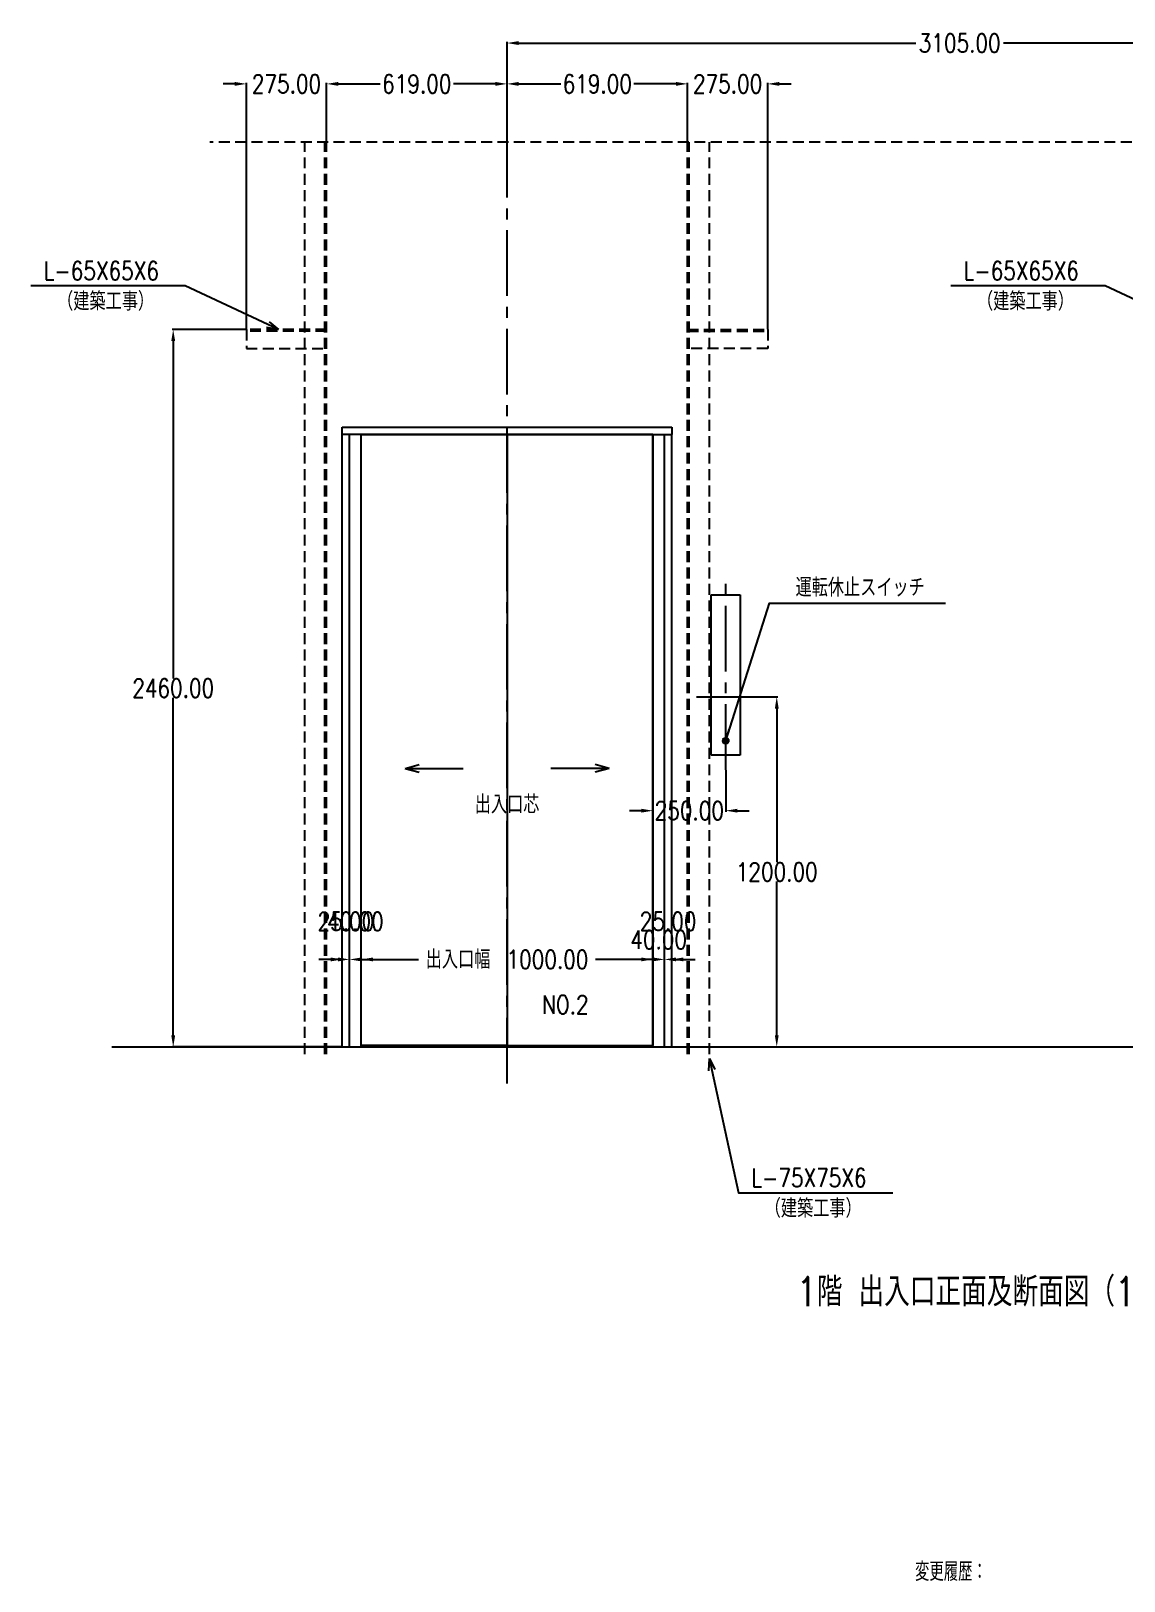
# Model space of a CAD drawing. Extents: x 674 to 16376, y 361 to 10916.
# Drawn here: x 684 to 4433, y 601 to 5916 of the extents above; entities that cross this region are included whole.
import ezdxf
from ezdxf.enums import TextEntityAlignment as Align

# ---------------------------------------------------------------- set-up
doc = ezdxf.new("R2010")
doc.units = 0
doc.header["$LTSCALE"] = 300
doc.header["$MEASUREMENT"] = 0
doc.linetypes.add('CENTER2', pattern=[1.125, 0.75, -0.125, 0.125, -0.125])
doc.linetypes.add('HIDDEN2', pattern=[0.1875, 0.125, -0.0625])
doc.layers.get('0').update_dxf_attribs({"linetype": 'CONTINUOUS'})
doc.layers.get('DEFPOINTS').update_dxf_attribs({"color": 8, "linetype": 'CONTINUOUS'})
for name, color, linetype in [('ZZ-BUILD-FF', 3, 'CONTINUOUS'), ('ZZ-CENT', 7, 'CENTER2'), ('ZZ-COMMENT', 6, 'CONTINUOUS'), ('ZZ-COMMENT-STL', 6, 'CONTINUOUS'), ('ZZ-DIM-COM1', 6, 'CONTINUOUS'), ('ZZ-DIM-COM2', 7, 'CONTINUOUS'), ('ZZ-HIDN', 2, 'HIDDEN2'), ('ZZ-KIKI-ALL', 7, 'CONTINUOUS'), ('ZZ-OBJE', 3, 'CONTINUOUS'), ('ZZ-TITLE', 4, 'CONTINUOUS')]:
    doc.layers.add(name, color=color, linetype=linetype)
doc.styles.add('KANSIM', font='SIMPLEX.shx', dxfattribs={"width": 0.7, "bigfont": 'extfont2.shx'})
doc.styles.add('MITOH', font='romans.shx', dxfattribs={"width": 0.8, "bigfont": 'extfont.shx'})
doc.dimstyles.get("Standard").update_dxf_attribs({"dimtxt": 0.18, "dimasz": 0.18, "dimexe": 0.18, "dimexo": 0.0625, "dimgap": 0.09, "dimtad": 0, "dimtih": 1, "dimtoh": 1, "dimzin": 0, "dimdsep": 46, "dimtxsty": 'MITOH', "dimcen": 0.09, "dimadec": 0, "dimazin": 0, "dimtfac": 1, "dimtofl": 0, "dimtmove": 2, "dimatfit": 3, "dimfxl": 1, "dimtolj": 1, "dimarcsym": 0})

# ---------------------------------------------------------------- blocks, each defined once
blk = doc.blocks.new('*U765')
at = {"layer": 'ZZ-COMMENT-STL', "style": 'MITOH', "width": 0.8}
for s, p in [('L-65X65X6', (632.1, 4643)), ('（建築工事）', (678.2, 4538))]:
    blk.add_text(s, height=63, dxfattribs=at).set_placement(p)
blk = doc.blocks.new('_OPEN30')
at = {"color": 0, "linetype": 'ByBlock'}
for p, q in [((-1, 0.27), (0, 0)), ((0, 0), (-1, -0.27)), ((0, 0), (-1, 0))]:
    blk.add_line(p, q, dxfattribs=at)
blk = doc.blocks.new('*U766')
at = {"layer": 'ZZ-COMMENT-STL'}
blk.add_lwpolyline([(1401.1, 4490), (1117.3, 4623), (1097.3, 4623)], dxfattribs=at)
at = {"layer": 'ZZ-COMMENT-STL', "xscale": 40, "yscale": 40, "zscale": 40, "rotation": 334.8851651138555}
blk.add_blockref('_OPEN30', (1437.3, 4473), dxfattribs=at)
blk = doc.blocks.new('*U767')
at = {"layer": 'ZZ-COMMENT', "style": 'MITOH', "width": 0.8}
blk.add_text(' 運転休止スイッチ', height=63, dxfattribs=at).set_placement((3176.2, 3557))
blk = doc.blocks.new('DOTSMALL')
at = {"color": 0, "linetype": 'ByBlock'}
blk.add_line((0, 0), (-1, 0), dxfattribs=at)
for radius in [0.25, 0.17, 0.09]:
    blk.add_circle((0, 0), radius, dxfattribs=at)
blk = doc.blocks.new('*U768')
at = {"layer": 'ZZ-COMMENT'}
blk.add_lwpolyline([(2971.3, 3063), (3121.3, 3535), (3131.3, 3535)], dxfattribs=at)
at = {"layer": 'ZZ-COMMENT', "xscale": 40, "yscale": 40, "zscale": 40, "rotation": 252.3699197811811}
blk.add_blockref('DOTSMALL', (2971.3, 3063), dxfattribs=at)
blk = doc.blocks.new('*U771')
at = {"layer": 'ZZ-COMMENT-STL', "style": 'MITOH', "width": 0.8}
for s, p in [('L-65X65X6', (3787.1, 4643)), ('（建築工事）', (3833.2, 4538))]:
    blk.add_text(s, height=63, dxfattribs=at).set_placement(p)
blk = doc.blocks.new('*U772')
at = {"layer": 'ZZ-COMMENT-STL'}
blk.add_lwpolyline([(4556.1, 4490), (4272.3, 4623), (4252.3, 4623)], dxfattribs=at)
at = {"layer": 'ZZ-COMMENT-STL', "xscale": 40, "yscale": 40, "zscale": 40, "rotation": 334.8851651138555}
blk.add_blockref('_OPEN30', (4592.3, 4473), dxfattribs=at)
blk = doc.blocks.new('*D947')
at = {"layer": 'DEFPOINTS', "color": 0, "transparency": 16777216}
for p in [(3166.5, 3632.4), (3241.5, 3632.4), (3166.5, 2432.4)]:
    blk.add_point(p, dxfattribs=at)
at = {"layer": 'ZZ-DIM-COM1', "color": 0, "lineweight": -2, "transparency": 16777216}
for p, q in [((3167.8, 3632.4), (3245.1, 3632.4)), ((3241.5, 3592.4), (3241.5, 3065.7)), ((3241.5, 2472.4), (3241.5, 2999.1)), ((3167.8, 2432.4), (3245.1, 2432.4))]:
    blk.add_line(p, q, dxfattribs=at)
at = {"layer": 'ZZ-DIM-COM1', "color": 0, "transparency": 16777216}
for points in [[(3234.9, 3592.4), (3248.2, 3592.4), (3241.5, 3632.4)], [(3234.9, 2472.4), (3248.2, 2472.4), (3241.5, 2432.4)]]:
    blk.add_solid(points, dxfattribs=at)
at = {"layer": 'ZZ-DIM-COM1', "color": 0, "transparency": 16777216, "insert": (3241.5, 3032.4), "char_height": 63, "attachment_point": 5, "style": 'MITOH'}
blk.add_mtext('\\A1;1200.00', dxfattribs=at)
blk = doc.blocks.new('*D948')
at = {"layer": 'DEFPOINTS', "color": 0, "transparency": 16777216}
for p in [(1171.5, 4892.4), (1422.5, 4892.4), (1751.5, 2432.4)]:
    blk.add_point(p, dxfattribs=at)
at = {"layer": 'ZZ-DIM-COM2', "color": 0, "lineweight": -2, "transparency": 16777216}
for p, q in [((1421.3, 4892.4), (1167.9, 4892.4)), ((1171.5, 4852.4), (1171.5, 3695.7)), ((1171.5, 2472.4), (1171.5, 3629.1)), ((1750.3, 2432.4), (1167.9, 2432.4))]:
    blk.add_line(p, q, dxfattribs=at)
at = {"layer": 'ZZ-DIM-COM2', "color": 0, "transparency": 16777216}
for points in [[(1164.9, 4852.4), (1178.2, 4852.4), (1171.5, 4892.4)], [(1164.9, 2472.4), (1178.2, 2472.4), (1171.5, 2432.4)]]:
    blk.add_solid(points, dxfattribs=at)
at = {"layer": 'ZZ-DIM-COM2', "color": 0, "transparency": 16777216, "insert": (1171.5, 3662.4), "char_height": 63, "attachment_point": 5, "style": 'MITOH'}
blk.add_mtext('\\A1;2460.00', dxfattribs=at)
blk = doc.blocks.new('*D949')
at = {"layer": 'DEFPOINTS', "color": 0, "transparency": 16777216}
for p in [(1751.5, 2732.4), (1751.5, 2732.4), (1776.5, 2732.4)]:
    blk.add_point(p, dxfattribs=at)
at = {"layer": 'ZZ-DIM-COM2', "color": 0, "lineweight": -2, "transparency": 16777216}
for p, q in [((1711.5, 2732.4), (1671.5, 2732.4)), ((1751.5, 2733.6), (1751.5, 2736)), ((1776.5, 2733.6), (1776.5, 2736)), ((1816.5, 2732.4), (1856.5, 2732.4))]:
    blk.add_line(p, q, dxfattribs=at)
at = {"layer": 'ZZ-DIM-COM2', "color": 0, "transparency": 16777216}
for points in [[(1711.5, 2739), (1711.5, 2725.7), (1751.5, 2732.4)], [(1816.5, 2739), (1816.5, 2725.7), (1776.5, 2732.4)]]:
    blk.add_solid(points, dxfattribs=at)
at = {"layer": 'ZZ-DIM-COM2', "color": 0, "transparency": 16777216, "insert": (1764, 2862.9), "char_height": 63, "attachment_point": 5, "style": 'MITOH'}
blk.add_mtext('\\A1;25.00', dxfattribs=at)
blk = doc.blocks.new('*D950')
at = {"layer": 'DEFPOINTS', "color": 0, "transparency": 16777216}
for p in [(1776.5, 2732.4), (1816.5, 2732.4), (1816.5, 2727.4)]:
    blk.add_point(p, dxfattribs=at)
at = {"layer": 'ZZ-DIM-COM2', "color": 0, "lineweight": -2, "transparency": 16777216}
for p, q in [((1736.5, 2732.4), (1696.5, 2732.4)), ((1776.5, 2733.6), (1776.5, 2736)), ((1816.5, 2728.6), (1816.5, 2736)), ((1856.5, 2732.4), (1896.5, 2732.4))]:
    blk.add_line(p, q, dxfattribs=at)
at = {"layer": 'ZZ-DIM-COM2', "color": 0, "transparency": 16777216}
for points in [[(1736.5, 2739), (1736.5, 2725.7), (1776.5, 2732.4)], [(1856.5, 2739), (1856.5, 2725.7), (1816.5, 2732.4)]]:
    blk.add_solid(points, dxfattribs=at)
at = {"layer": 'ZZ-DIM-COM2', "color": 0, "transparency": 16777216, "insert": (1796.5, 2862.9), "char_height": 63, "attachment_point": 5, "style": 'MITOH'}
blk.add_mtext('\\A1;40.00', dxfattribs=at)
blk = doc.blocks.new('*D951')
at = {"layer": 'DEFPOINTS', "color": 0, "transparency": 16777216}
for p in [(1816.5, 2727.4), (2816.5, 2732.4), (2816.5, 2727.4)]:
    blk.add_point(p, dxfattribs=at)
at = {"layer": 'ZZ-DIM-COM1', "color": 0, "lineweight": -2, "transparency": 16777216}
for p, q in [((1816.5, 2728.6), (1816.5, 2736)), ((1856.5, 2732.4), (2012.8, 2732.4)), ((2776.5, 2732.4), (2620.3, 2732.4)), ((2816.5, 2728.6), (2816.5, 2736))]:
    blk.add_line(p, q, dxfattribs=at)
at = {"layer": 'ZZ-DIM-COM1', "color": 0, "transparency": 16777216}
for points in [[(1856.5, 2739), (1856.5, 2725.7), (1816.5, 2732.4)], [(2776.5, 2739), (2776.5, 2725.7), (2816.5, 2732.4)]]:
    blk.add_solid(points, dxfattribs=at)
at = {"layer": 'ZZ-DIM-COM1', "color": 0, "transparency": 16777216, "insert": (2316.5, 2732.4), "char_height": 63, "attachment_point": 5, "style": 'MITOH'}
blk.add_mtext('\\A1;出入口幅\u30001000.00', dxfattribs=at)
blk = doc.blocks.new('*D952')
at = {"layer": 'DEFPOINTS', "color": 0, "transparency": 16777216}
for p in [(2816.5, 2727.4), (2856.5, 2732.4), (2856.5, 2732.4)]:
    blk.add_point(p, dxfattribs=at)
at = {"layer": 'ZZ-DIM-COM2', "color": 0, "lineweight": -2, "transparency": 16777216}
for p, q in [((2776.5, 2732.4), (2736.5, 2732.4)), ((2816.5, 2728.6), (2816.5, 2736)), ((2856.5, 2733.6), (2856.5, 2736)), ((2896.5, 2732.4), (2936.5, 2732.4))]:
    blk.add_line(p, q, dxfattribs=at)
at = {"layer": 'ZZ-DIM-COM2', "color": 0, "transparency": 16777216}
for points in [[(2776.5, 2739), (2776.5, 2725.7), (2816.5, 2732.4)], [(2896.5, 2739), (2896.5, 2725.7), (2856.5, 2732.4)]]:
    blk.add_solid(points, dxfattribs=at)
at = {"layer": 'ZZ-DIM-COM2', "color": 0, "transparency": 16777216, "insert": (2836.5, 2799.9), "char_height": 63, "attachment_point": 5, "style": 'MITOH'}
blk.add_mtext('\\A1;40.00', dxfattribs=at)
blk = doc.blocks.new('*D953')
at = {"layer": 'DEFPOINTS', "color": 0, "transparency": 16777216}
for p in [(2856.5, 2732.4), (2881.5, 2732.4), (2881.5, 2732.4)]:
    blk.add_point(p, dxfattribs=at)
at = {"layer": 'ZZ-DIM-COM2', "color": 0, "lineweight": -2, "transparency": 16777216}
for p, q in [((2816.5, 2732.4), (2776.5, 2732.4)), ((2856.5, 2733.6), (2856.5, 2736)), ((2881.5, 2733.6), (2881.5, 2736)), ((2921.5, 2732.4), (2961.5, 2732.4))]:
    blk.add_line(p, q, dxfattribs=at)
at = {"layer": 'ZZ-DIM-COM2', "color": 0, "transparency": 16777216}
for points in [[(2816.5, 2739), (2816.5, 2725.7), (2856.5, 2732.4)], [(2921.5, 2739), (2921.5, 2725.7), (2881.5, 2732.4)]]:
    blk.add_solid(points, dxfattribs=at)
at = {"layer": 'ZZ-DIM-COM2', "color": 0, "transparency": 16777216, "insert": (2869, 2862.9), "char_height": 63, "attachment_point": 5, "style": 'MITOH'}
blk.add_mtext('\\A1;25.00', dxfattribs=at)
blk = doc.blocks.new('*D954')
at = {"layer": 'DEFPOINTS', "color": 0, "transparency": 16777216}
for p in [(1697.5, 5734.4), (1697.5, 5534.4), (1422.5, 4892.4)]:
    blk.add_point(p, dxfattribs=at)
at = {"layer": 'ZZ-DIM-COM2', "color": 0, "lineweight": -2, "transparency": 16777216}
for p, q in [((1382.5, 5734.4), (1342.5, 5734.4)), ((1422.5, 4893.6), (1422.5, 5738)), ((1697.5, 5535.6), (1697.5, 5738)), ((1737.5, 5734.4), (1777.5, 5734.4))]:
    blk.add_line(p, q, dxfattribs=at)
at = {"layer": 'ZZ-DIM-COM2', "color": 0, "transparency": 16777216}
for points in [[(1382.5, 5741), (1382.5, 5727.7), (1422.5, 5734.4)], [(1737.5, 5741), (1737.5, 5727.7), (1697.5, 5734.4)]]:
    blk.add_solid(points, dxfattribs=at)
at = {"layer": 'ZZ-DIM-COM2', "color": 0, "transparency": 16777216, "insert": (1560, 5734.4), "char_height": 63, "attachment_point": 5, "style": 'MITOH'}
blk.add_mtext('\\A1;275.00', dxfattribs=at)
blk = doc.blocks.new('*D955')
at = {"layer": 'DEFPOINTS', "color": 0, "transparency": 16777216}
for p in [(2316.5, 5734.4), (1697.5, 5534.4), (2316.5, 5534.4)]:
    blk.add_point(p, dxfattribs=at)
at = {"layer": 'ZZ-DIM-COM2', "color": 0, "lineweight": -2, "transparency": 16777216}
for p, q in [((1697.5, 5535.6), (1697.5, 5738)), ((1737.5, 5734.4), (1881.6, 5734.4)), ((2276.5, 5734.4), (2132.4, 5734.4)), ((2316.5, 5535.6), (2316.5, 5738))]:
    blk.add_line(p, q, dxfattribs=at)
at = {"layer": 'ZZ-DIM-COM2', "color": 0, "transparency": 16777216}
for points in [[(1737.5, 5741), (1737.5, 5727.7), (1697.5, 5734.4)], [(2276.5, 5741), (2276.5, 5727.7), (2316.5, 5734.4)]]:
    blk.add_solid(points, dxfattribs=at)
at = {"layer": 'ZZ-DIM-COM2', "color": 0, "transparency": 16777216, "insert": (2007, 5734.4), "char_height": 63, "attachment_point": 5, "style": 'MITOH'}
blk.add_mtext('\\A1;619.00', dxfattribs=at)
blk = doc.blocks.new('*D956')
at = {"layer": 'DEFPOINTS', "color": 0, "transparency": 16777216}
for p in [(2935.5, 5734.4), (2316.5, 5534.4), (2935.5, 5534.4)]:
    blk.add_point(p, dxfattribs=at)
at = {"layer": 'ZZ-DIM-COM2', "color": 0, "lineweight": -2, "transparency": 16777216}
for p, q in [((2316.5, 5535.6), (2316.5, 5738)), ((2356.5, 5734.4), (2500.6, 5734.4)), ((2895.5, 5734.4), (2751.4, 5734.4)), ((2935.5, 5535.6), (2935.5, 5738))]:
    blk.add_line(p, q, dxfattribs=at)
at = {"layer": 'ZZ-DIM-COM2', "color": 0, "transparency": 16777216}
for points in [[(2356.5, 5741), (2356.5, 5727.7), (2316.5, 5734.4)], [(2895.5, 5741), (2895.5, 5727.7), (2935.5, 5734.4)]]:
    blk.add_solid(points, dxfattribs=at)
at = {"layer": 'ZZ-DIM-COM2', "color": 0, "transparency": 16777216, "insert": (2626, 5734.4), "char_height": 63, "attachment_point": 5, "style": 'MITOH'}
blk.add_mtext('\\A1;619.00', dxfattribs=at)
blk = doc.blocks.new('*D957')
at = {"layer": 'DEFPOINTS', "color": 0, "transparency": 16777216}
for p in [(3210.5, 5734.4), (2935.5, 5534.4), (3210.5, 4892.4)]:
    blk.add_point(p, dxfattribs=at)
at = {"layer": 'ZZ-DIM-COM2', "color": 0, "lineweight": -2, "transparency": 16777216}
for p, q in [((2895.5, 5734.4), (2855.5, 5734.4)), ((2935.5, 5535.6), (2935.5, 5738)), ((3210.5, 4893.6), (3210.5, 5738)), ((3250.5, 5734.4), (3290.5, 5734.4))]:
    blk.add_line(p, q, dxfattribs=at)
at = {"layer": 'ZZ-DIM-COM2', "color": 0, "transparency": 16777216}
for points in [[(2895.5, 5741), (2895.5, 5727.7), (2935.5, 5734.4)], [(3250.5, 5741), (3250.5, 5727.7), (3210.5, 5734.4)]]:
    blk.add_solid(points, dxfattribs=at)
at = {"layer": 'ZZ-DIM-COM2', "color": 0, "transparency": 16777216, "insert": (3073, 5734.4), "char_height": 63, "attachment_point": 5, "style": 'MITOH'}
blk.add_mtext('\\A1;275.00', dxfattribs=at)
blk = doc.blocks.new('*D958')
at = {"layer": 'DEFPOINTS', "color": 0, "transparency": 16777216}
for p in [(5421.5, 5874.4), (2316.5, 5534.4), (5421.5, 5534.4)]:
    blk.add_point(p, dxfattribs=at)
at = {"layer": 'ZZ-DIM-COM1', "color": 0, "lineweight": -2, "transparency": 16777216}
for p, q in [((2316.5, 5535.6), (2316.5, 5878)), ((2356.5, 5874.4), (3718.4, 5874.4)), ((5381.5, 5874.4), (4019.6, 5874.4)), ((5421.5, 5535.6), (5421.5, 5878))]:
    blk.add_line(p, q, dxfattribs=at)
at = {"layer": 'ZZ-DIM-COM1', "color": 0, "transparency": 16777216}
for points in [[(2356.5, 5881), (2356.5, 5867.7), (2316.5, 5874.4)], [(5381.5, 5881), (5381.5, 5867.7), (5421.5, 5874.4)]]:
    blk.add_solid(points, dxfattribs=at)
at = {"layer": 'ZZ-DIM-COM1', "color": 0, "transparency": 16777216, "insert": (3869, 5874.4), "char_height": 63, "attachment_point": 5, "style": 'MITOH'}
blk.add_mtext('\\A1;3105.00', dxfattribs=at)
blk = doc.blocks.new('*D972')
at = {"layer": 'DEFPOINTS', "color": 0, "transparency": 16777216}
for p in [(2816.5, 3382.4), (3066.5, 3382.4), (3066.5, 3242.4)]:
    blk.add_point(p, dxfattribs=at)
at = {"layer": 'ZZ-DIM-COM1', "color": 0, "lineweight": -2, "transparency": 16777216}
for p, q in [((2816.5, 3381.1), (2816.5, 3238.8)), ((3066.5, 3381.1), (3066.5, 3238.8)), ((2776.5, 3242.4), (2736.5, 3242.4)), ((3106.5, 3242.4), (3146.5, 3242.4))]:
    blk.add_line(p, q, dxfattribs=at)
at = {"layer": 'ZZ-DIM-COM1', "color": 0, "transparency": 16777216}
for points in [[(2776.5, 3249), (2776.5, 3235.7), (2816.5, 3242.4)], [(3106.5, 3249), (3106.5, 3235.7), (3066.5, 3242.4)]]:
    blk.add_solid(points, dxfattribs=at)
at = {"layer": 'ZZ-DIM-COM1', "color": 0, "transparency": 16777216, "insert": (2941.5, 3242.4), "char_height": 63, "attachment_point": 5, "style": 'MITOH'}
blk.add_mtext('\\A1;250.00', dxfattribs=at)
blk = doc.blocks.new('*U782')
at = {"layer": 'ZZ-TITLE', "style": 'MITOH', "width": 0.8}
blk.add_text('1階 出入口正面及断面図（1：20）', height=100, dxfattribs=at).set_placement((3215.2, 1123.8))
blk = doc.blocks.new('*U805')
at = {"layer": 'ZZ-COMMENT-STL', "style": 'MITOH', "width": 0.8}
for s, p in [('L-75X75X6', (3058.9, 1533)), ('（建築工事）', (3105, 1428))]:
    blk.add_text(s, height=63, dxfattribs=at).set_placement(p)
blk = doc.blocks.new('*U806')
at = {"layer": 'ZZ-COMMENT-STL'}
blk.add_lwpolyline([(2923.8, 1933.9), (3015.3, 1513), (3035.3, 1513)], dxfattribs=at)
at = {"layer": 'ZZ-COMMENT-STL', "xscale": 40, "yscale": 40, "zscale": 40, "rotation": 102.2647737278924}
blk.add_blockref('_OPEN30', (2915.3, 1973), dxfattribs=at)

msp = doc.modelspace()

# ---------------------------------------------------------------- linework, layer by layer
at = {"layer": 'ZZ-BUILD-FF', "linetype": 'Continuous'}
msp.add_line((961.53, 2432.356), (6961.53, 2432.356), dxfattribs=at)
at = {"layer": 'ZZ-CENT', "color": 7, "linetype": 'CENTER2'}
msp.add_line((2316.53, 2307.356), (2316.53, 5634.356), dxfattribs=at)
at = {"layer": 'ZZ-CENT', "linetype": 'CENTER2'}
for p, q in [((3066.53, 3382.356), (3066.53, 4032.356)), ((2966.53, 3632.356), (3166.53, 3632.356))]:
    msp.add_line(p, q, dxfattribs=at)
at = {"layer": 'ZZ-COMMENT'}
msp.add_line((3216.53, 3954.356), (3820.21, 3954.356), dxfattribs=at)
at = {"layer": 'ZZ-COMMENT-STL'}
for p, q in [((1212.53, 5042.356), (683.73, 5042.356)), ((4367.53, 5042.356), (3838.73, 5042.356)), ((3110.53, 1932.356), (3639.33, 1932.356))]:
    msp.add_line(p, q, dxfattribs=at)
at = {"layer": 'ZZ-HIDN', "linetype": 'HIDDEN2'}
for p, q in [((6708.914, 5534.356), (1297.53, 5534.356)), ((1622.53, 2407.356), (1622.53, 5534.356)), ((1691.53, 2407.356), (1691.53, 5534.356)), ((1697.53, 2407.356), (1697.53, 5534.356)), ((2935.53, 2407.356), (2935.53, 5534.356)), ((2941.53, 2407.356), (2941.53, 5534.356)), ((3010.53, 2407.356), (3010.53, 5534.356)), ((1697.53, 4892.356), (1422.53, 4892.356)), ((1422.53, 4892.356), (1422.53, 4827.356)), ((2935.53, 4892.356), (3210.53, 4892.356)), ((3210.53, 4892.356), (3210.53, 4827.356)), ((1697.53, 4886.356), (1422.53, 4886.356)), ((2935.53, 4886.356), (3210.53, 4886.356)), ((1422.53, 4827.356), (1697.53, 4827.356)), ((3210.53, 4827.356), (2935.53, 4827.356))]:
    msp.add_line(p, q, dxfattribs=at)
at = {"layer": 'ZZ-OBJE'}
for p, q in [((1751.53, 4532.356), (1751.53, 4557.356)), ((1751.53, 4557.356), (2881.53, 4557.356)), ((1751.53, 2432.356), (1751.53, 4532.356)), ((1816.53, 4532.356), (1751.53, 4532.356)), ((1776.53, 2432.356), (1776.53, 4532.356)), ((2816.53, 4532.356), (1816.53, 4532.356)), ((1816.53, 2432.356), (1816.53, 4532.356)), ((2315.53, 4532.356), (2317.53, 4532.356)), ((2316.53, 4532.356), (2316.53, 2437.356)), ((2317.53, 4532.356), (2816.53, 4532.356)), ((2816.53, 2432.356), (2816.53, 4532.356)), ((2816.53, 4532.356), (2881.53, 4532.356)), ((2856.53, 2432.356), (2856.53, 4532.356)), ((2881.53, 4557.356), (2881.53, 4532.356)), ((2881.53, 2432.356), (2881.53, 4532.356)), ((2315.53, 2437.356), (2317.53, 2437.356)), ((2317.53, 2437.356), (2816.53, 2437.356))]:
    msp.add_line(p, q, dxfattribs=at)
at = {"layer": 'ZZ-OBJE', "color": 3}
for p, q in [((1816.53, 2437.356), (1816.53, 4532.356)), ((1816.53, 4532.356), (2315.53, 4532.356)), ((1816.53, 2432.356), (1816.53, 4532.356)), ((2816.53, 4532.356), (2816.53, 2437.356)), ((2816.53, 2432.356), (2816.53, 4532.356)), ((2315.53, 2437.356), (1816.53, 2437.356))]:
    msp.add_line(p, q, dxfattribs=at)
at = {"layer": 'ZZ-OBJE', "color": 3, "linetype": 'Continuous'}
for p, q in [((3016.53, 3432.356), (3016.53, 3982.356)), ((3016.53, 3982.356), (3116.53, 3982.356)), ((3116.53, 3982.356), (3116.53, 3432.356)), ((3116.53, 3432.356), (3016.53, 3432.356))]:
    msp.add_line(p, q, dxfattribs=at)
at = {"layer": 'ZZ-OBJE', "color": 7}
for p, q in [((1966.53, 3387.356), (2014.826, 3400.297)), ((1966.53, 3387.356), (2014.826, 3374.415)), ((1966.53, 3387.356), (2166.53, 3387.356)), ((2666.53, 3387.356), (2466.53, 3387.356)), ((2666.53, 3387.356), (2618.234, 3400.297)), ((2666.53, 3387.356), (2618.234, 3374.415))]:
    msp.add_line(p, q, dxfattribs=at)

# ---------------------------------------------------------------- block references
at = {"layer": 'ZZ-DIM-COM1'}
for name in ['*U765', '*U771', '*U766', '*U772', '*U767', '*U768', '*U806', '*U805', '*U782']:
    msp.add_blockref(name, (95.195, 419.324), dxfattribs=at)

# ---------------------------------------------------------------- texts
at = {"layer": 'DEFPOINTS', "style": 'KANSIM', "width": 0.7}
msp.add_text('変更履歴：', height=64, dxfattribs=at).set_placement((3715.793, 633.413), align=Align.MIDDLE_LEFT)
at = {"layer": 'ZZ-KIKI-ALL', "color": 4, "style": 'MITOH', "width": 0.8}
for s, p in [('出入口芯', (2316.53, 3263.856)), ('NO.2', (2516.53, 2577.356))]:
    msp.add_text(s, height=63, dxfattribs=at).set_placement(p, align=Align.MIDDLE_CENTER)

# ---------------------------------------------------------------- dimensions: what is measured, and where the dimension line sits
at = {"layer": 'ZZ-DIM-COM1'}
for base, p1, p2, override, picture, middle in [((5421.53, 5874.356), (2316.53, 5534.356), (5421.53, 5534.356), {"dimscale": 20, "dimtxt": 3.15, "dimasz": 2, "dimjust": 0, "dimlfac": 1, "dimse1": 0, "dimse2": 0, "dimtix": 0}, '*D958', (3869.03, 5874.356)), ((3066.53, 3242.356), (2816.53, 3382.356), (3066.53, 3382.356), {"dimscale": 20, "dimtxt": 3.15, "dimasz": 2, "dimjust": 0, "dimlfac": 1, "dimse1": 0, "dimse2": 0, "dimtix": 1}, '*D972', (2941.53, 3242.356))]:
    dim = msp.add_linear_dim(base=base, p1=p1, p2=p2, dimstyle='Standard', override=override, dxfattribs=at)
    dim.commit()
    dim.dimension.update_dxf_attribs({"geometry": picture, "text_midpoint": middle})
dim = msp.add_linear_dim(base=(3241.53, 3632.356), p1=(3166.53, 2432.356), p2=(3166.53, 3632.356), angle=270, dimstyle='Standard', override={"dimscale": 20, "dimtxt": 3.15, "dimasz": 2, "dimjust": 0, "dimlfac": 1, "dimse1": 0, "dimse2": 0, "dimtix": 0}, dxfattribs=at)
dim.commit()
dim.dimension.update_dxf_attribs({"geometry": '*D947', "text_midpoint": (3241.53, 3032.356)})
dim = msp.add_linear_dim(base=(2816.53, 2732.356), p1=(1816.53, 2727.356), p2=(2816.53, 2727.356), text='出入口幅\u3000<>', dimstyle='Standard', override={"dimscale": 20, "dimtxt": 3.15, "dimasz": 2, "dimjust": 0, "dimlfac": 1, "dimse1": 0, "dimse2": 0, "dimtix": 0}, dxfattribs=at)
dim.commit()
dim.dimension.update_dxf_attribs({"geometry": '*D951', "text_midpoint": (2316.53, 2732.356)})
at = {"layer": 'ZZ-DIM-COM2'}
for base, p1, p2, override, picture, middle in [((1697.53, 5734.356), (1422.53, 4892.356), (1697.53, 5534.356), {"dimscale": 20, "dimtxt": 3.15, "dimasz": 2, "dimjust": 0, "dimlfac": 1, "dimse1": 0, "dimse2": 0, "dimtix": 0}, '*D954', (1560.03, 5734.356)), ((2316.53, 5734.356), (1697.53, 5534.356), (2316.53, 5534.356), {"dimscale": 20, "dimtxt": 3.15, "dimasz": 2, "dimjust": 0, "dimlfac": 1, "dimse1": 0, "dimse2": 0, "dimtix": 0}, '*D955', (2007.03, 5734.356)), ((2935.53, 5734.356), (2316.53, 5534.356), (2935.53, 5534.356), {"dimscale": 20, "dimtxt": 3.15, "dimasz": 2, "dimjust": 0, "dimlfac": 1, "dimse1": 0, "dimse2": 0, "dimtix": 0}, '*D956', (2626.03, 5734.356)), ((3210.53, 5734.356), (2935.53, 5534.356), (3210.53, 4892.356), {"dimscale": 20, "dimtxt": 3.15, "dimasz": 2, "dimjust": 0, "dimlfac": 1, "dimse1": 0, "dimse2": 0, "dimtix": 0}, '*D957', (3073.03, 5734.356)), ((1751.53, 2732.356), (1776.53, 2732.356), (1751.53, 2732.356), {"dimscale": 20, "dimtxt": 3.15, "dimasz": 2, "dimjust": 0, "dimlfac": 1, "dimse1": 0, "dimse2": 0, "dimtix": 0}, '*D949', (1764.03, 2862.856)), ((1816.53, 2732.356), (1776.53, 2732.356), (1816.53, 2727.356), {"dimscale": 20, "dimtxt": 3.15, "dimasz": 2, "dimtad": 4, "dimjust": 2, "dimlfac": 1, "dimse1": 0, "dimse2": 0, "dimtix": 0}, '*D950', (1796.53, 2862.856)), ((2881.53, 2732.356), (2856.53, 2732.356), (2881.53, 2732.356), {"dimscale": 20, "dimtxt": 3.15, "dimasz": 2, "dimjust": 0, "dimlfac": 1, "dimse1": 0, "dimse2": 0, "dimtix": 0}, '*D953', (2869.03, 2862.856)), ((2856.53, 2732.356), (2816.53, 2727.356), (2856.53, 2732.356), {"dimscale": 20, "dimtxt": 3.15, "dimasz": 2, "dimtad": 4, "dimjust": 1, "dimlfac": 1, "dimse1": 0, "dimse2": 0, "dimtix": 0}, '*D952', (2836.53, 2799.856))]:
    dim = msp.add_linear_dim(base=base, p1=p1, p2=p2, dimstyle='Standard', override=override, dxfattribs=at)
    dim.commit()
    dim.dimension.update_dxf_attribs({"geometry": picture, "text_midpoint": middle})
dim = msp.add_linear_dim(base=(1171.53, 4892.356), p1=(1751.53, 2432.356), p2=(1422.53, 4892.356), angle=90, dimstyle='Standard', override={"dimscale": 20, "dimtxt": 3.15, "dimasz": 2, "dimjust": 0, "dimlfac": 1, "dimse1": 0, "dimse2": 0, "dimtix": 0}, dxfattribs=at)
dim.commit()
dim.dimension.update_dxf_attribs({"geometry": '*D948', "text_midpoint": (1171.53, 3662.356)})

doc.saveas('drawing.dxf')
